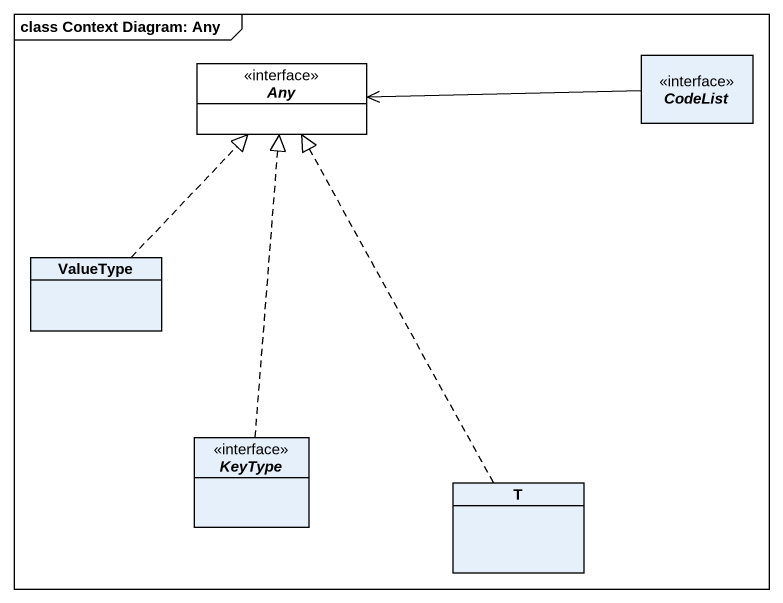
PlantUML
@startuml
mainframe class Context Diagram: Any
hide circle
hide empty members
interface Any #FFFFFF
interface CodeList
class ValueType
interface KeyType
class T
CodeList -left-> Any
ValueType .up.|> Any
KeyType .up.|> Any
T .up.|> Any
@enduml
